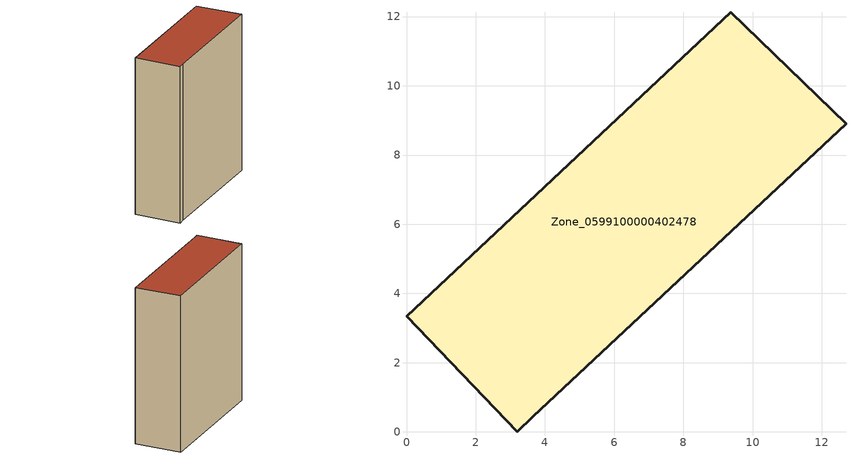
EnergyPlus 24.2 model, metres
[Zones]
Zone_0599100000402478
 floor ground (C_G): 3.64,0.43 3.2,0 0,3.34 9.37,12.13 12.7,8.9 z3.68
 wall outside (C_F): 9.37,12.13 0,3.34 3.2,0 3.64,0.43 12.7,8.9 9.37,12.13 z3.68:19.63
 roof outside (C_R): 12.7,8.9 9.37,12.13 0,3.34 3.2,0 3.64,0.43 z19.63
[BUILDING]
Pand.0599100000402478: North Axis=0; Terrain=City; Loads Convergence Tolerance Value=0.04; Temperature Convergence Tolerance Value=0.4; Solar Distribution=FullExterior; Maximum Number of Warmup Days=25; Minimum Number of Warmup Days=1
[Site:Location]
Rotterdam.The.Hague.AP_ZH_NLD Design_Conditions: Latitude=51.96; Longitude=4.45; Time Zone=1; Elevation=-4.5
[SITE:GROUNDTEMPERATURE:BUILDINGSURFACE]
18, 18, 18, 18, 18, 18, 18, 18, 18, 18, 18, 18
[MATERIAL] Thermal Absorptance=0.9; Solar Absorptance=0.7; Visible Absorptance=0.7
Name | Roughness | Thickness | Conductivity | Density | Specific Heat
G.TI.1946 | MediumSmooth | 0.15 | 1 | 540 | 1210
F.TI.1946 | Rough | 0.3 | 0.857143 | 1920 | 840
R.TI.1946 | MediumRough | 0.2 | 0.1 | 1500 | 1000
[CONSTRUCTION]
C_G: G.TI.1946
C_F: F.TI.1946
C_R: R.TI.1946
[ZONE]
Zone_0599100000402478: Type=1; Multiplier=1; Ceiling Height=Autocalculate; Volume=Autocalculate; Floor Area=autocalculate; Part of Total Floor Area=Yes
[ZONEINFILTRATION:DESIGNFLOWRATE]
Infil_Zone_0599100000402478: Zone or ZoneList or Space or SpaceList=Zone_0599100000402478; Schedule=AlwaysOn; Design Flow Rate Calculation Method=Flow/Area; Flow Rate per Floor Area=0.003; Constant Term Coefficient=1; Temperature Term Coefficient=0; Velocity Term Coefficient=0; Velocity Squared Term Coefficient=0
[HVACTEMPLATE:ZONE:IDEALLOADSAIRSYSTEM]
Zone_0599100000402478: Maximum Heating Supply Air Temperature=50; Minimum Cooling Supply Air Temperature=13; Maximum Heating Supply Air Humidity Ratio=0.0156; Minimum Cooling Supply Air Humidity Ratio=0.0077; Heating Limit=NoLimit; Cooling Limit=NoLimit; Dehumidification Control Type=ConstantSensibleHeatRatio; Cooling Sensible Heat Ratio=0.7; Dehumidification Setpoint=60; Humidification Control Type=None; Humidification Setpoint=30; Outdoor Air Method=None; Outdoor Air Flow Rate per Person=0.00944; Outdoor Air Flow Rate per Zone Floor Area=0; Outdoor Air Flow Rate per Zone=0; Demand Controlled Ventilation Type=None; Outdoor Air Economizer Type=NoEconomizer; Heat Recovery Type=None; Sensible Heat Recovery Effectiveness=0.7; Latent Heat Recovery Effectiveness=0.65
[ZONECONTROL:THERMOSTAT]
ThermostatControl_Zone_0599100000402478: Zone or ZoneList=Zone_0599100000402478; Control Type Schedule=DualSetpointControlType; Control 1=Thermostat_Zone_0599100000402478; Temperature Difference Between Cutout And Setpoint=0
[THERMOSTATSETPOINT:DUALSETPOINT]
Thermostat_Zone_0599100000402478: Heating Setpoint Temperature Schedule=HeatingSetpoint_Zone_0599100000402478; Cooling Setpoint Temperature Schedule=CoolingSetpoint_Zone_0599100000402478
[SCHEDULE:COMPACT]
HeatingSetpoint_Zone_0599100000402478: Through: 12/31, For: AllDays, Until: 24:00, 21
CoolingSetpoint_Zone_0599100000402478: Through: 12/31, For: AllDays, Until: 24:00, 24
DualSetpointControlType: Through: 12/31, For: AllDays, Until: 24:00, 4
AlwaysOn: Through: 12/31, For: AllDays, Until: 24:00, 1
